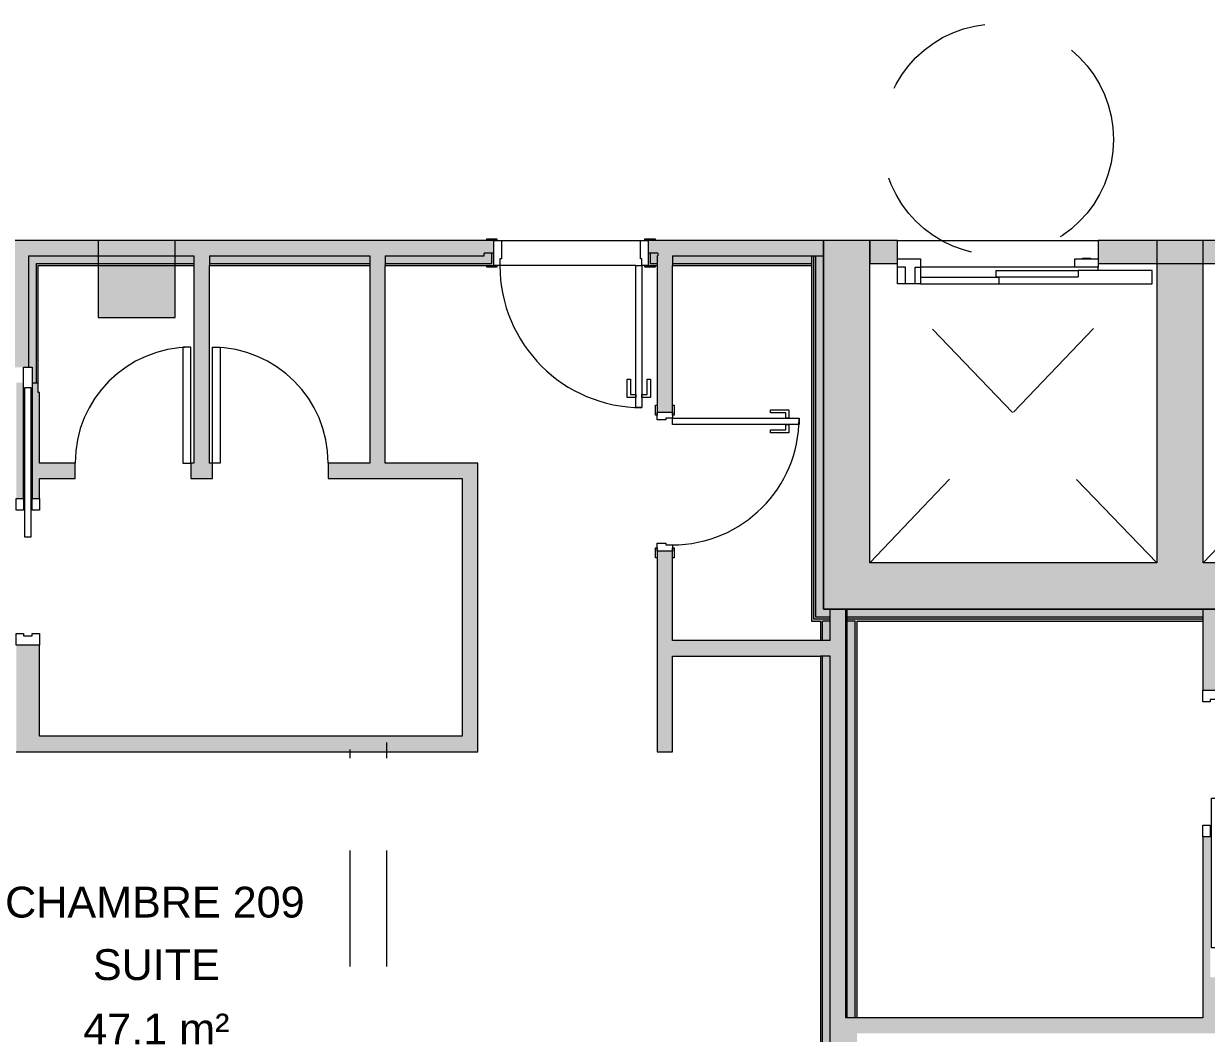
# Model space of a CAD drawing. Header units: metres. Extents: x -227.9 to -140, y 37.9 to 92.1.
# Drawn here: x -185.8 to -178.14, y 44.98 to 51.52 of the extents above; entities that cross this region are included whole.
import ezdxf

# ---------------------------------------------------------------- set-up
doc = ezdxf.new("R2010")
doc.units = ezdxf.units.M
doc.linetypes.add('JIS_02_0.7', pattern=[1.35, 0.75, -0.6])
for name, color, linetype, lineweight in [('A-AREA-IDEN', 7, 'Continuous', 9), ('A-DOOR', 7, 'Continuous', 5), ('A-FLOR', 7, 'Continuous', 5), ('A-WALL', 7, 'Continuous', 5), ('A-WALL-PATT', 7, 'Continuous', 13), ('I-WALL', 7, 'Continuous', 5), ('S-COLS', 7, 'Continuous', 5)]:
    doc.layers.add(name, color=color, linetype=linetype, lineweight=lineweight)
doc.layers.add('A-DETL', color=94, linetype='Continuous', lineweight=5, true_color=0x00a600)
doc.styles.add('Arial_1', font='arial.ttf', dxfattribs={"height": 0.2})

# ---------------------------------------------------------------- blocks, each defined once
blk = doc.blocks.new('LAG-C1030-PORTE-ASCENS-13PR_09 - LAG-C1030-PORTE-ASCENS-13PR_09-100-1043401-MUC-LAG-PRO-PLA-ARC-TZN-N02-AG02Ec-Cote')
at = {"layer": 'A-DOOR', "color": 9, "true_color": 0xc0c0c0}
for p, q in [((-0.745, -0.045), (-0.595, -0.045)), ((-0.745, -0.097), (-0.745, -0.045)), ((-0.595, -0.045), (-0.595, -0.205)), ((0.405, -0.097), (0.405, -0.045)), ((0.405, -0.045), (0.555, -0.045)), ((0.455, -0.04), (0.505, -0.04)), ((0.455, -0.045), (0.455, -0.04)), ((0.505, -0.04), (0.505, -0.045)), ((0.555, -0.045), (0.555, -0.097)), ((-0.692, -0.097), (-0.745, -0.097)), ((-0.692, -0.205), (-0.692, -0.097)), ((-0.63, -0.097), (-0.595, -0.097)), ((-0.63, -0.205), (-0.63, -0.097)), ((0.405, -0.097), (-0.595, -0.097)), ((-0.105, -0.12), (0.425, -0.12)), ((-0.105, -0.16), (-0.105, -0.12)), ((0.555, -0.097), (0.405, -0.097)), ((0.425, -0.12), (0.425, -0.16)), ((0.905, -0.12), (0.425, -0.12)), ((0.555, -0.12), (0.555, -0.097)), ((0.905, -0.205), (0.905, -0.12)), ((-0.595, -0.205), (-0.692, -0.205)), ((-0.085, -0.165), (-0.595, -0.165)), ((-0.595, -0.205), (-0.085, -0.205)), ((-0.105, -0.16), (0.425, -0.16)), ((-0.085, -0.205), (-0.085, -0.165)), ((-0.085, -0.205), (0.905, -0.205))]:
    blk.add_line(p, q, dxfattribs=at)
at = {"layer": 'A-DOOR', "color": 9, "lineweight": 9, "true_color": 0xc0c0c0}
for p, q in [((-0.745, -0.205), (-0.745, -0.097)), ((-0.692, -0.205), (-0.745, -0.205))]:
    blk.add_line(p, q, dxfattribs=at)
blk = doc.blocks.new('LAG-C1030-PORTE-COULISSANTE-COUL-13PR_06 - LAG-C1030-PORTE-COULISSANTE-COUL-13PR_06_04 F-80x210-15716893-MUC-LAG-PRO-PLA-ARC-TZN-N02-AG02Ec-Cote')
at = {"layer": 'A-DOOR', "lineweight": 9}
for p, q in [((-1.1, 0.02), (-0.13, 0.02)), ((-1.1, -0.02), (-1.1, 0.02)), ((-0.13, 0.02), (-0.13, -0.02)), ((-0.13, -0.02), (-1.1, -0.02))]:
    blk.add_line(p, q, dxfattribs=at)
at = {"layer": 'A-DOOR', "color": 9, "true_color": 0xc0c0c0}
for p, q in [((-0.38, 0.075), (-0.305, 0.075)), ((-0.38, 0.0275), (-0.38, 0.075)), ((-0.305, 0.0275), (-0.38, 0.0275)), ((-0.305, 0.075), (-0.305, 0.0275)), ((0.495, 0.075), (0.57, 0.075)), ((0.495, 0.0275), (0.495, 0.075)), ((0.51, 0.0275), (0.495, 0.0275)), ((0.51, -0.0275), (0.51, 0.0275)), ((0.57, 0.075), (0.57, -0.075)), ((-0.38, -0.0275), (-0.305, -0.0275)), ((-0.38, -0.075), (-0.38, -0.0275)), ((-0.305, -0.075), (-0.38, -0.075)), ((-0.305, -0.0275), (-0.305, -0.075)), ((0.495, -0.075), (0.495, -0.0275)), ((0.495, -0.0275), (0.51, -0.0275)), ((0.57, -0.075), (0.495, -0.075))]:
    blk.add_line(p, q, dxfattribs=at)
blk = doc.blocks.new('LAG-C1030-PORTE-PR VIDRE FOH-13PR_11 - LAG-C1030-PORTE-PR VIDRE FOH-13PR_11_01-F-75x210-15709688-MUC-LAG-PRO-PLA-ARC-TZN-N02-AG02Ec-Cote')
at = {"layer": 'A-DOOR', "lineweight": 9}
for p, q in [((0.375, 0.8), (0.3242, 0.8)), ((0.3242, 0.8), (0.3242, 0.05)), ((0.375, 0.05), (0.375, 0.8)), ((0.3242, 0.05), (0.375, 0.05))]:
    blk.add_line(p, q, dxfattribs=at)
at = {"layer": 'A-DOOR'}
blk.add_arc((0.375, 0.05), 0.75, 90, 180, dxfattribs=at)
blk = doc.blocks.new('LAG-C1030-PORTE-PR VIDRE FOH-13PR_11 - LAG-C1030-PORTE-PR VIDRE FOH-13PR_11_01-F-75x210-15709689-MUC-LAG-PRO-PLA-ARC-TZN-N02-AG02Ec-Cote')
at = {"layer": 'A-DOOR', "lineweight": 9}
for p, q in [((0.3242, -0.05), (0.375, -0.05)), ((0.3242, -0.8), (0.3242, -0.05)), ((0.375, -0.05), (0.375, -0.8)), ((0.375, -0.8), (0.3242, -0.8))]:
    blk.add_line(p, q, dxfattribs=at)
at = {"layer": 'A-DOOR'}
blk.add_arc((0.375, -0.05), 0.75, 180, 270, dxfattribs=at)
blk = doc.blocks.new('LAG-C1030-PORTE-BAT 1 VANT-13PR_01 - LAG-C1030-PORTE-BAT 1 VANT-13PR_01_10F-80X210 CHAMBRE INT-15711734-MUC-LAG-PRO-PLA-ARC-TZN-N02-AG02Ec-Cote')
at = {"layer": 'A-DOOR', "color": 9, "true_color": 0xc0c0c0}
for p, q in [((-0.5997, 0.05), (-0.5997, 0.06)), ((-0.5997, 0.06), (-0.5347, 0.06)), ((-0.5347, 0.05), (-0.5997, 0.05)), ((-0.5547, 0.05), (-0.5047, 0.05)), ((-0.5547, -0.05), (-0.5547, 0.05)), ((-0.5347, 0.06), (-0.5347, 0.05)), ((-0.5047, 0.05), (-0.5047, -0.0061)), ((0.2953, 0.05), (0.3453, 0.05)), ((0.2953, -0.0061), (0.2953, 0.05)), ((0.3253, 0.06), (0.3903, 0.06)), ((0.3253, 0.05), (0.3253, 0.06)), ((0.3903, 0.05), (0.3253, 0.05)), ((0.3453, 0.05), (0.3453, -0.05)), ((0.3903, 0.06), (0.3903, 0.05)), ((-0.5997, -0.06), (-0.5997, -0.05)), ((-0.5997, -0.05), (-0.5347, -0.05)), ((-0.5347, -0.06), (-0.5997, -0.06)), ((-0.5147, -0.05), (-0.5547, -0.05)), ((-0.5347, -0.05), (-0.5347, -0.06)), ((-0.5147, -0.0061), (-0.5147, -0.05)), ((-0.5047, -0.0061), (-0.5147, -0.0061)), ((0.3053, -0.0061), (0.2953, -0.0061)), ((0.3053, -0.05), (0.3053, -0.0061)), ((0.3453, -0.05), (0.3053, -0.05)), ((0.3253, -0.05), (0.3903, -0.05)), ((0.3253, -0.06), (0.3253, -0.05)), ((0.3903, -0.06), (0.3253, -0.06)), ((0.3903, -0.05), (0.3903, -0.06))]:
    blk.add_line(p, q, dxfattribs=at)
at = {"layer": 'A-DOOR'}
for p, q in [((0.2653, -0.05), (0.3053, -0.05)), ((0.2653, -0.87), (0.2653, -0.05)), ((0.3053, -0.05), (0.3053, -0.87)), ((0.2103, -0.685), (0.2303, -0.685)), ((0.2103, -0.805), (0.2103, -0.685)), ((0.2303, -0.685), (0.2303, -0.785)), ((0.3403, -0.685), (0.3603, -0.685)), ((0.3403, -0.785), (0.3403, -0.685)), ((0.3603, -0.685), (0.3603, -0.805)), ((0.2653, -0.805), (0.2103, -0.805)), ((0.2303, -0.785), (0.2653, -0.785)), ((0.2653, -0.785), (0.2653, -0.805)), ((0.3053, -0.785), (0.3403, -0.785)), ((0.3053, -0.805), (0.3053, -0.785)), ((0.3603, -0.805), (0.3053, -0.805)), ((0.3053, -0.87), (0.2653, -0.87))]:
    blk.add_line(p, q, dxfattribs=at)
blk.add_arc((0.3053, -0.05), 0.82, 180, 270, dxfattribs=at)
blk = doc.blocks.new('LAG-C1030-PORTE-BAT 1 VANT-13PR_01 - LAG-C1030-PORTE-BAT 1 VANT-13PR_01_04F-90X210 CHAMBRE-15711705-MUC-LAG-PRO-PLA-ARC-TZN-N02-AG02Ec-Cote')
at = {"layer": 'A-DOOR', "color": 9, "true_color": 0xc0c0c0}
for p, q in [((-0.6497, 0.0815), (-0.6497, 0.0915)), ((-0.6497, 0.0915), (-0.5847, 0.0915)), ((-0.5847, 0.0815), (-0.6497, 0.0815)), ((-0.6047, 0.0815), (-0.5547, 0.0815)), ((-0.6047, -0.0815), (-0.6047, 0.0815)), ((-0.5847, 0.0915), (-0.5847, 0.0815)), ((-0.5547, 0.0815), (-0.5547, -0.0376)), ((0.3453, 0.0815), (0.3953, 0.0815)), ((0.3453, -0.0376), (0.3453, 0.0815)), ((0.3753, 0.0915), (0.4403, 0.0915)), ((0.3753, 0.0815), (0.3753, 0.0915)), ((0.4403, 0.0815), (0.3753, 0.0815)), ((0.3953, 0.0815), (0.3953, -0.0815)), ((0.4403, 0.0915), (0.4403, 0.0815)), ((-0.5647, -0.0376), (-0.5647, -0.0815)), ((-0.5547, -0.0376), (-0.5647, -0.0376)), ((0.3553, -0.0376), (0.3453, -0.0376)), ((0.3553, -0.0815), (0.3553, -0.0376)), ((-0.6497, -0.0915), (-0.6497, -0.0815)), ((-0.6497, -0.0815), (-0.5847, -0.0815)), ((-0.5847, -0.0915), (-0.6497, -0.0915)), ((-0.5647, -0.0815), (-0.6047, -0.0815)), ((-0.5847, -0.0815), (-0.5847, -0.0915)), ((0.3953, -0.0815), (0.3553, -0.0815)), ((0.3753, -0.0815), (0.4403, -0.0815)), ((0.3753, -0.0915), (0.3753, -0.0815)), ((0.4403, -0.0915), (0.3753, -0.0915)), ((0.4403, -0.0815), (0.4403, -0.0915))]:
    blk.add_line(p, q, dxfattribs=at)
at = {"layer": 'A-DOOR'}
for p, q in [((0.3153, -0.0815), (0.3553, -0.0815)), ((0.3153, -1.0015), (0.3153, -0.0815)), ((0.3553, -0.0815), (0.3553, -1.0015)), ((0.2603, -0.8165), (0.2803, -0.8165)), ((0.2603, -0.9365), (0.2603, -0.8165)), ((0.2803, -0.8165), (0.2803, -0.9165)), ((0.3903, -0.8165), (0.4103, -0.8165)), ((0.3903, -0.9165), (0.3903, -0.8165)), ((0.4103, -0.8165), (0.4103, -0.9365)), ((0.2803, -0.9165), (0.3153, -0.9165)), ((0.3153, -0.9165), (0.3153, -0.9365)), ((0.3553, -0.9165), (0.3903, -0.9165)), ((0.3553, -0.9365), (0.3553, -0.9165)), ((0.3153, -0.9365), (0.2603, -0.9365)), ((0.4103, -0.9365), (0.3553, -0.9365)), ((0.3553, -1.0015), (0.3153, -1.0015))]:
    blk.add_line(p, q, dxfattribs=at)
blk.add_arc((0.3553, -0.0815), 0.92, 180, 270, dxfattribs=at)

msp = doc.modelspace()

# ---------------------------------------------------------------- hatches: boundary and pattern name
at = {"layer": 'A-WALL-PATT', "lineweight": 5, "true_color": 0xaaaaaa}
for points in [[(-180.3195, 47.7235), (-180.3195, 50.1135), (-180.6195, 50.1135), (-180.6195, 47.7235), (-180.3733, 47.7235)], [(-178.1595, 48.0235), (-178.1595, 50.1135), (-178.4595, 50.1135), (-178.4595, 48.0235)], [(-176.2995, 47.7235), (-176.2995, 48.0235), (-180.3195, 48.0235), (-180.3195, 47.7235), (-177.4953, 47.7235)]]:
    msp.add_hatch(color=253, dxfattribs=at).paths.add_polyline_path(points)
h = msp.add_hatch(color=253, dxfattribs=at)
h.paths.add_polyline_path([(-180.4746, 40.4697), (-180.4646, 40.4697), (-180.4646, 44.9755), (-180.4746, 44.9755), (-180.4746, 41.3524)])
h.paths.add_polyline_path([(-180.4746, 45.0755), (-180.4646, 45.0755), (-180.4646, 47.7235), (-180.4746, 47.7235), (-180.4746, 45.6389)])
at = {"layer": 'I-WALL', "true_color": 0xaaaaaa}
h = msp.add_hatch(color=253, dxfattribs=at)
h.paths.add_polyline_path([(-180.7845, 50.0135), (-180.6195, 50.0135), (-180.6195, 50.1135), (-181.7555, 50.1135), (-181.7555, 50.032), (-181.6925, 50.032), (-181.6925, 50.0135), (-181.5974, 50.0135)])
h.paths.add_polyline_path([(-183.5581, 50.0135), (-182.8185, 50.0135), (-182.8185, 50.032), (-182.7555, 50.032), (-182.7555, 50.1135), (-186.0567, 50.1135), (-186.0567, 50.0135), (-184.0736, 50.0135)])
h.paths.add_polyline_path([(-187.2974, 50.0135), (-187.0567, 50.0135), (-187.0567, 50.1135), (-188.1295, 50.1135), (-188.1295, 50.032), (-188.0665, 50.032), (-188.0665, 50.0135), (-187.3628, 50.0135)])
h.paths.add_polyline_path([(-189.1925, 50.0135), (-189.1925, 50.032), (-189.1295, 50.032), (-189.1295, 50.1135), (-191.023, 50.1135), (-191.023, 50.0135), (-189.3053, 50.0135)])
h.paths.add_polyline_path([(-192.2965, 50.0135), (-192.023, 50.0135), (-192.023, 50.1135), (-193.927, 50.1135), (-193.927, 50.032), (-193.864, 50.032), (-193.864, 50.0135), (-193.7413, 50.0135)])
h.paths.add_polyline_path([(-195.5792, 50.0135), (-194.99, 50.0135), (-194.99, 50.032), (-194.927, 50.032), (-194.927, 50.1135), (-195.5792, 50.1135), (-195.5792, 50.032)])
h = msp.add_hatch(color=253, dxfattribs=at)
h.paths.add_polyline_path([(-176.4795, 49.9635), (-176.2995, 49.9635), (-176.2995, 50.1135), (-176.4795, 50.1135), (-176.4795, 49.9935)])
h.paths.add_polyline_path([(-177.7795, 49.9635), (-177.7795, 50.1135), (-178.8395, 50.1135), (-178.8395, 49.9635)])
h.paths.add_polyline_path([(-180.1395, 49.9635), (-180.1395, 50.1135), (-180.3195, 50.1135), (-180.3195, 49.9635)])
h = msp.add_hatch(color=253, dxfattribs=at)
h.paths.add_polyline_path([(-180.6955, 49.9635), (-180.6955, 50.0135), (-181.5974, 50.0135), (-181.5974, 49.9635), (-180.7845, 49.9635)])
h.paths.add_polyline_path([(-183.5581, 49.9635), (-183.5581, 50.0135), (-184.5981, 50.0135), (-184.5981, 49.9635), (-184.0736, 49.9635)])
h.paths.add_polyline_path([(-181.7425, 49.9635), (-181.6974, 49.9635), (-181.6974, 50.032), (-181.7425, 50.032)])
h.paths.add_polyline_path([(-183.4581, 49.9635), (-182.7685, 49.9635), (-182.7685, 50.032), (-182.8185, 50.032), (-182.8185, 50.0135), (-183.4581, 50.0135)])
h.paths.add_polyline_path([(-184.6981, 49.9635), (-184.6981, 50.0135), (-185.7711, 50.0135), (-185.7711, 49.9635), (-185.7182, 49.9635)])
h.paths.add_polyline_path([(-186.0567, 49.9635), (-185.8711, 49.9635), (-185.8711, 50.0135), (-186.0567, 50.0135)])
h.paths.add_polyline_path([(-187.0567, 49.9635), (-187.0567, 50.0135), (-187.2974, 50.0135), (-187.2974, 49.9635)])
h.paths.add_polyline_path([(-187.3974, 49.9635), (-187.3974, 50.0135), (-188.0665, 50.0135), (-188.0665, 50.032), (-188.1165, 50.032), (-188.1165, 49.9635), (-187.4474, 49.9635)])
h.paths.add_polyline_path([(-189.1425, 49.9635), (-189.1425, 50.032), (-189.1553, 50.032), (-189.1553, 49.9635)])
h.paths.add_polyline_path([(-189.3053, 49.9635), (-189.3053, 50.0135), (-190.873, 50.0135), (-190.873, 49.9635), (-189.8297, 49.9635)])
h.paths.add_polyline_path([(-191.023, 49.9635), (-190.973, 49.9635), (-190.973, 50.0135), (-191.023, 50.0135)])
h.paths.add_polyline_path([(-192.073, 49.9635), (-192.023, 49.9635), (-192.023, 50.0135), (-192.073, 50.0135)])
h.paths.add_polyline_path([(-192.2965, 49.9635), (-192.173, 49.9635), (-192.173, 50.0135), (-193.7413, 50.0135), (-193.7413, 49.9635)])
h.paths.add_polyline_path([(-194.94, 49.9635), (-194.94, 50.032), (-194.99, 50.032), (-194.99, 50.0135), (-195.5792, 50.0135), (-195.5792, 49.9635)])
h.paths.add_polyline_path([(-193.914, 49.9635), (-193.8913, 49.9635), (-193.8913, 50.032), (-193.914, 50.032)])
h = msp.add_hatch(color=253, dxfattribs=at)
h.paths.add_polyline_path([(-180.7845, 49.9505), (-180.6955, 49.9505), (-180.6955, 49.9635), (-181.5974, 49.9635), (-181.5974, 49.9505)])
h.paths.add_polyline_path([(-181.7555, 49.9505), (-181.6974, 49.9505), (-181.6974, 49.9635), (-181.7425, 49.9635), (-181.7425, 50.032), (-181.7555, 50.032), (-181.7555, 49.9944)])
h.paths.add_polyline_path([(-184.0736, 49.9505), (-183.5581, 49.9505), (-183.5581, 49.9635), (-184.5981, 49.9635), (-184.5981, 49.9505)])
h.paths.add_polyline_path([(-183.4581, 49.9505), (-182.7555, 49.9505), (-182.7555, 50.032), (-182.7685, 50.032), (-182.7685, 49.9635), (-183.4581, 49.9635)])
h.paths.add_polyline_path([(-185.7211, 49.9505), (-184.6981, 49.9505), (-184.6981, 49.9635), (-185.7211, 49.9635)])
h.paths.add_polyline_path([(-185.8711, 49.9505), (-185.8711, 49.9635), (-186.0567, 49.9635), (-186.0567, 49.9505)])
h.paths.add_polyline_path([(-189.8297, 49.9505), (-189.3053, 49.9505), (-189.3053, 49.9635), (-190.823, 49.9635), (-190.823, 49.9505), (-190.652, 49.9505)])
h.paths.add_polyline_path([(-188.0845, 49.9505), (-187.4474, 49.9505), (-187.4474, 49.9635), (-188.1165, 49.9635), (-188.1165, 50.032), (-188.1295, 50.032), (-188.1295, 49.9505)])
h.paths.add_polyline_path([(-189.1553, 49.9505), (-189.1295, 49.9505), (-189.1295, 50.032), (-189.1425, 50.032), (-189.1425, 49.9635), (-189.1553, 49.9635)])
h.paths.add_polyline_path([(-187.2974, 49.9505), (-187.0567, 49.9505), (-187.0567, 49.9635), (-187.2974, 49.9635)])
h.paths.add_polyline_path([(-190.973, 49.9505), (-190.973, 49.9635), (-191.023, 49.9635), (-191.023, 49.9505)])
h.paths.add_polyline_path([(-193.927, 49.9505), (-193.8913, 49.9505), (-193.8913, 49.9635), (-193.914, 49.9635), (-193.914, 50.032), (-193.927, 50.032), (-193.927, 49.9944)])
h.paths.add_polyline_path([(-192.223, 49.9505), (-192.223, 49.9635), (-193.7413, 49.9635), (-193.7413, 49.9505), (-192.236, 49.9505)])
h.paths.add_polyline_path([(-192.073, 49.9505), (-192.023, 49.9505), (-192.023, 49.9635), (-192.073, 49.9635)])
h.paths.add_polyline_path([(-194.972, 49.9505), (-194.927, 49.9505), (-194.927, 50.032), (-194.94, 50.032), (-194.94, 49.9635), (-195.5792, 49.9635), (-195.5792, 49.9505)])
for points in [[(-185.8017, 49.2916), (-185.7711, 49.2916), (-185.7711, 50.0135), (-185.8711, 50.0135), (-185.8711, 49.2916)], [(-184.5981, 48.6714), (-184.5981, 50.0135), (-184.6981, 50.0135), (-184.6981, 48.6714)], [(-183.4581, 48.6714), (-183.4581, 50.0135), (-183.5581, 50.0135), (-183.5581, 48.6714)], [(-180.6825, 47.6475), (-180.6825, 50.0135), (-180.6955, 50.0135), (-180.6955, 47.6475)], [(-180.6825, 47.6605), (-180.6695, 47.6605), (-180.6695, 50.0135), (-180.6825, 50.0135), (-180.6825, 47.7822)], [(-180.6695, 47.6735), (-180.6195, 47.6735), (-180.6195, 50.0135), (-180.6695, 50.0135), (-180.6695, 47.7235)], [(-185.7211, 49.1916), (-185.7211, 49.9635), (-185.7711, 49.9635), (-185.7711, 49.2916), (-185.7467, 49.2916), (-185.7467, 49.1916)], [(-185.7211, 49.1916), (-185.7081, 49.1916), (-185.7081, 49.9505), (-185.7211, 49.9505), (-185.7211, 49.2916)], [(-182.9592, 46.9007), (-182.8592, 46.9007), (-182.8592, 48.6714), (-182.9592, 48.6714), (-182.9592, 47.7822)], [(-180.5746, 40.4697), (-180.4746, 40.4697), (-180.4746, 47.7235), (-180.5746, 47.7235), (-180.5746, 41.3524)], [(-180.6246, 47.4208), (-180.5746, 47.4208), (-180.5746, 47.5208), (-181.5974, 47.5208), (-181.5974, 47.4208), (-180.6376, 47.4208)], [(-182.8592, 46.8007), (-182.8592, 46.9007), (-185.6992, 46.9007), (-185.6992, 46.8007)], [(-179.1399, 44.9755), (-178.1605, 44.9755), (-178.1605, 45.0755), (-180.4746, 45.0755), (-180.4746, 44.9755), (-180.4016, 44.9755)]]:
    msp.add_hatch(color=253, dxfattribs=at).paths.add_polyline_path(points)
h = msp.add_hatch(color=253, dxfattribs=at)
h.paths.add_polyline_path([(-181.5974, 46.8007), (-181.5974, 48.1012), (-181.6974, 48.1012), (-181.6974, 46.8007), (-181.6474, 46.8007)])
h.paths.add_polyline_path([(-181.6413, 49.0012), (-181.5974, 49.0012), (-181.5974, 50.0135), (-181.6974, 50.0135), (-181.6974, 49.0012), (-181.6474, 49.0012)])
h = msp.add_hatch(color=253, dxfattribs=at)
h.paths.add_polyline_path([(-185.7182, 46.8007), (-185.6992, 46.8007), (-185.6992, 47.4916), (-185.8492, 47.4916), (-185.8492, 46.8007)])
h.paths.add_polyline_path([(-185.7182, 48.4416), (-185.6992, 48.4416), (-185.6992, 49.1286), (-185.7081, 49.1286), (-185.7081, 49.1916), (-185.7467, 49.1916), (-185.7467, 48.4416)])
h.paths.add_polyline_path([(-185.8017, 48.4416), (-185.8017, 49.1916), (-185.8492, 49.1916), (-185.8492, 48.4416)])
h = msp.add_hatch(color=253, dxfattribs=at)
h.paths.add_polyline_path([(-185.4685, 48.5714), (-185.4685, 48.6714), (-185.6992, 48.6714), (-185.6992, 48.5714)])
h.paths.add_polyline_path([(-183.8285, 48.5714), (-182.9592, 48.5714), (-182.9592, 48.6714), (-183.8285, 48.6714)])
h.paths.add_polyline_path([(-184.7185, 48.5714), (-184.5785, 48.5714), (-184.5785, 48.6714), (-184.7185, 48.6714)])
h = msp.add_hatch(color=253, dxfattribs=at)
h.paths.add_polyline_path([(-176.6903, 47.6605), (-176.6903, 47.6735), (-178.0105, 47.6735), (-178.0105, 47.6605), (-177.4953, 47.6605)])
h.paths.add_polyline_path([(-176.5903, 47.6605), (-175.9365, 47.6605), (-175.9365, 47.6735), (-176.5903, 47.6735)])
h.paths.add_polyline_path([(-180.6695, 47.6605), (-180.5746, 47.6605), (-180.5746, 47.6735), (-180.6695, 47.6735)])
h.paths.add_polyline_path([(-179.1399, 47.6605), (-178.1605, 47.6605), (-178.1605, 47.6735), (-180.4646, 47.6735), (-180.4646, 47.6605), (-179.9622, 47.6605)])
h = msp.add_hatch(color=253, dxfattribs=at)
h.paths.add_polyline_path([(-175.9495, 47.6735), (-175.9495, 47.7235), (-176.5903, 47.7235), (-176.5903, 47.6735)])
h.paths.add_polyline_path([(-178.1605, 47.6735), (-178.1605, 47.7235), (-180.4646, 47.7235), (-180.4646, 47.6735), (-179.1399, 47.6735)])
h.paths.add_polyline_path([(-178.0105, 47.6735), (-176.6903, 47.6735), (-176.6903, 47.7235), (-178.0105, 47.7235)])
h.paths.add_polyline_path([(-180.6195, 47.6735), (-180.5746, 47.6735), (-180.5746, 47.7235), (-180.6195, 47.7235)])
h = msp.add_hatch(color=253, dxfattribs=at)
h.paths.add_polyline_path([(-178.0105, 44.9755), (-178.0105, 46.2489), (-178.058, 46.2489), (-178.058, 45.3389), (-178.113, 45.3389), (-178.113, 46.2489), (-178.1605, 46.2489), (-178.1605, 44.9755)])
h.paths.add_polyline_path([(-178.0105, 47.1989), (-178.0105, 47.7235), (-178.1605, 47.7235), (-178.1605, 47.1989), (-178.058, 47.1989)])
h = msp.add_hatch(color=253, dxfattribs=at)
h.paths.add_polyline_path([(-176.6903, 47.6475), (-176.6903, 47.6605), (-178.0105, 47.6605), (-178.0105, 47.6475), (-177.4953, 47.6475)])
h.paths.add_polyline_path([(-176.5903, 47.6475), (-175.9235, 47.6475), (-175.9235, 47.6605), (-176.5903, 47.6605)])
h.paths.add_polyline_path([(-178.1605, 47.6475), (-178.1605, 47.6605), (-180.4646, 47.6605), (-180.4646, 47.6475), (-179.1399, 47.6475)])
h.paths.add_polyline_path([(-180.5746, 47.6475), (-180.5746, 47.6605), (-180.6825, 47.6605), (-180.6825, 47.6475), (-180.6195, 47.6475)])
h = msp.add_hatch(color=253, dxfattribs=at)
h.paths.add_polyline_path([(-180.6246, 40.4697), (-180.6246, 42.4146), (-180.6376, 42.4146), (-180.6376, 40.4697)])
h.paths.add_polyline_path([(-180.6376, 42.5646), (-180.6246, 42.5646), (-180.6246, 47.4208), (-180.6376, 47.4208), (-180.6376, 43.4957)])
h.paths.add_polyline_path([(-180.6376, 47.5208), (-180.6246, 47.5208), (-180.6246, 47.6475), (-180.6376, 47.6475)])
h = msp.add_hatch(color=253, dxfattribs=at)
h.paths.add_polyline_path([(-180.5746, 40.4697), (-180.5746, 42.4146), (-180.6246, 42.4146), (-180.6246, 40.4697)])
h.paths.add_polyline_path([(-180.5746, 42.5646), (-180.5746, 47.4208), (-180.6246, 47.4208), (-180.6246, 42.5646)])
h.paths.add_polyline_path([(-180.5746, 47.5208), (-180.5746, 47.6475), (-180.6246, 47.6475), (-180.6246, 47.5208)])
h = msp.add_hatch(color=253, dxfattribs=at)
h.paths.add_polyline_path([(-180.4146, 40.4697), (-180.4146, 44.9755), (-180.4646, 44.9755), (-180.4646, 40.4697)])
h.paths.add_polyline_path([(-180.4146, 45.0755), (-180.4146, 47.6475), (-180.4646, 47.6475), (-180.4646, 45.0755)])
h = msp.add_hatch(color=253, dxfattribs=at)
h.paths.add_polyline_path([(-180.4016, 40.4697), (-180.4016, 44.9755), (-180.4146, 44.9755), (-180.4146, 40.4697)])
h.paths.add_polyline_path([(-180.4146, 45.0755), (-180.4016, 45.0755), (-180.4016, 47.6475), (-180.4146, 47.6475), (-180.4146, 45.6389)])
at = {"layer": 'S-COLS', "true_color": 0x808080}
msp.add_hatch(color=8, dxfattribs=at).paths.add_polyline_path([(-185.3191, 49.6135), (-184.8191, 49.6135), (-184.8191, 50.1135), (-185.3191, 50.1135), (-185.3191, 49.9254)])

# ---------------------------------------------------------------- linework, layer by layer
at = {"layer": 'A-DETL', "color": 7, "linetype": 'JIS_02_0.7'}
for p, q in [((-180.3195, 48.0235), (-178.4595, 49.973)), ((-178.4595, 48.0235), (-180.3195, 49.9635)), ((-178.1595, 48.0235), (-176.3085, 49.9635)), ((-176.2995, 48.0235), (-178.1595, 49.9635))]:
    msp.add_line(p, q, dxfattribs=at)
at = {"layer": 'A-DETL', "color": 8, "linetype": 'JIS_02_0.7', "true_color": 0x808080}
for p, q in [((-183.4492, 42.7096), (-183.4492, 46.8601)), ((-183.6859, 42.7096), (-183.6859, 46.8151))]:
    msp.add_line(p, q, dxfattribs=at)
at = {"layer": 'A-DETL', "color": 7, "linetype": 'JIS_02_0.7'}
msp.add_circle((-179.4895, 50.7685), 0.75, dxfattribs=at)
at = {"layer": 'A-FLOR'}
for p, q in [((-182.7055, 50.1135), (-181.8055, 50.1135)), ((-180.1395, 50.1135), (-178.8395, 50.1135)), ((-181.8355, 49.9505), (-182.7155, 49.9505)), ((-185.7942, 49.1286), (-185.8017, 49.1286)), ((-185.7467, 49.1286), (-185.7542, 49.1286))]:
    msp.add_line(p, q, dxfattribs=at)
at = {"layer": 'A-WALL', "lineweight": 15}
for p, q in [((-180.3195, 50.1135), (-180.6195, 50.1135)), ((-180.6195, 50.1135), (-180.6195, 47.7235)), ((-180.3195, 48.0235), (-180.3195, 50.1135)), ((-178.1595, 50.1135), (-178.4595, 50.1135)), ((-178.4595, 50.1135), (-178.4595, 48.0235)), ((-178.1595, 48.0235), (-178.1595, 50.1135)), ((-178.4595, 48.0235), (-180.3195, 48.0235)), ((-176.2995, 48.0235), (-178.1595, 48.0235)), ((-180.6195, 47.7235), (-180.3195, 47.7235)), ((-180.3195, 47.7235), (-176.2995, 47.7235))]:
    msp.add_line(p, q, dxfattribs=at)
at = {"layer": 'A-WALL'}
for p, q in [((-185.7711, 50.0135), (-184.6981, 50.0135)), ((-185.7711, 50.0135), (-185.7711, 49.2916)), ((-184.6981, 50.0135), (-184.6981, 49.9505)), ((-184.5981, 50.0135), (-183.5581, 50.0135)), ((-184.5981, 50.0135), (-184.5981, 49.9505)), ((-183.5581, 50.0135), (-183.5581, 49.9505)), ((-183.4581, 50.0135), (-182.8185, 50.0135)), ((-183.4581, 50.0135), (-183.4581, 49.9505)), ((-182.7555, 50.032), (-182.8185, 50.032)), ((-182.8185, 50.0135), (-182.8185, 50.032)), ((-182.7685, 49.9635), (-182.7685, 50.032)), ((-181.6925, 50.032), (-181.7555, 50.032)), ((-181.7425, 50.032), (-181.7425, 49.9635)), ((-181.6974, 50.0135), (-181.6974, 49.9505)), ((-181.6925, 50.032), (-181.6925, 50.0135)), ((-181.5974, 50.0135), (-180.6195, 50.0135)), ((-181.5974, 50.0135), (-181.5974, 49.9505)), ((-180.6955, 50.0135), (-180.6955, 49.9505)), ((-180.6825, 47.6605), (-180.6825, 50.0135)), ((-180.6695, 47.6735), (-180.6695, 50.0135)), ((-185.7211, 49.9635), (-184.6981, 49.9635)), ((-185.7211, 49.9635), (-185.7211, 49.1916)), ((-184.5981, 49.9635), (-183.5581, 49.9635)), ((-183.4581, 49.9635), (-182.7685, 49.9635)), ((-181.7425, 49.9635), (-181.6974, 49.9635)), ((-181.5974, 49.9635), (-180.6955, 49.9635)), ((-185.7467, 49.1916), (-185.7081, 49.1916)), ((-180.5746, 47.6735), (-180.6695, 47.6735)), ((-180.5746, 47.5208), (-180.5746, 47.7235)), ((-180.4746, 45.0755), (-180.4746, 47.7235)), ((-180.4646, 45.0755), (-180.4646, 47.7235)), ((-178.1605, 47.6735), (-180.4646, 47.6735)), ((-178.1605, 47.7235), (-178.1605, 47.6475)), ((-180.5746, 47.6605), (-180.6825, 47.6605)), ((-180.6825, 47.6475), (-180.6376, 47.6475)), ((-180.6246, 47.5208), (-180.6246, 47.6475)), ((-180.5746, 47.6475), (-180.6246, 47.6475)), ((-178.1605, 47.6605), (-180.4646, 47.6605)), ((-180.4146, 47.6475), (-180.4646, 47.6475)), ((-180.4146, 45.0755), (-180.4146, 47.6475)), ((-180.5746, 47.5208), (-180.6376, 47.5208)), ((-180.5746, 47.4208), (-180.6376, 47.4208)), ((-180.6246, 42.5646), (-180.6246, 47.4208)), ((-180.5746, 42.5646), (-180.5746, 47.4208)), ((-180.4016, 45.0755), (-180.4746, 45.0755))]:
    msp.add_line(p, q, dxfattribs=at)
at = {"layer": 'I-WALL', "lineweight": 13}
for p, q in [((-182.8005, 50.1135), (-186.0567, 50.1135)), ((-180.6195, 50.1135), (-181.7105, 50.1135)), ((-180.6195, 47.7235), (-180.6195, 50.1135)), ((-180.1395, 50.1135), (-180.3195, 50.1135)), ((-180.3195, 50.1135), (-180.3195, 49.9635)), ((-180.1395, 49.9935), (-180.1395, 50.1135)), ((-177.7795, 50.1135), (-178.8395, 50.1135)), ((-178.8395, 50.1135), (-178.8395, 49.9935)), ((-185.7081, 49.9505), (-184.6981, 49.9505)), ((-185.7081, 49.1286), (-185.7081, 49.9505)), ((-184.6981, 49.9505), (-184.6981, 48.6714)), ((-184.5981, 49.9505), (-183.5581, 49.9505)), ((-184.5981, 48.6714), (-184.5981, 49.9505)), ((-183.5581, 49.9505), (-183.5581, 48.6714)), ((-183.4581, 49.9505), (-182.8005, 49.9505)), ((-183.4581, 48.6714), (-183.4581, 49.9505)), ((-181.7105, 49.9505), (-181.6974, 49.9505)), ((-181.6974, 49.9505), (-181.6974, 49.0462)), ((-181.5974, 49.9505), (-180.6955, 49.9505)), ((-181.5974, 49.0462), (-181.5974, 49.9505)), ((-180.6955, 49.9505), (-180.6955, 47.6475)), ((-180.3195, 49.9635), (-180.1395, 49.9635)), ((-178.8395, 49.9635), (-177.7795, 49.9635)), ((-185.8017, 49.2916), (-185.7467, 49.2916)), ((-185.8017, 48.4416), (-185.8017, 49.2916)), ((-185.7467, 49.2916), (-185.7467, 48.4416)), ((-185.6992, 49.1286), (-185.7081, 49.1286)), ((-185.6992, 48.6714), (-185.6992, 49.1286)), ((-185.4685, 48.6714), (-185.6992, 48.6714)), ((-185.4685, 48.5714), (-185.4685, 48.6714)), ((-184.6981, 48.6714), (-184.7185, 48.6714)), ((-184.7185, 48.6714), (-184.7185, 48.5714)), ((-184.5785, 48.6714), (-184.5981, 48.6714)), ((-184.5785, 48.5714), (-184.5785, 48.6714)), ((-183.5581, 48.6714), (-183.8285, 48.6714)), ((-183.8285, 48.6714), (-183.8285, 48.5714)), ((-182.8592, 48.6714), (-183.4581, 48.6714)), ((-182.8592, 46.8007), (-182.8592, 48.6714)), ((-185.6992, 48.5714), (-185.4685, 48.5714)), ((-185.6992, 48.4416), (-185.6992, 48.5714)), ((-184.7185, 48.5714), (-184.5785, 48.5714)), ((-183.8285, 48.5714), (-182.9592, 48.5714)), ((-182.9592, 48.5714), (-182.9592, 46.9007)), ((-181.6974, 48.0562), (-181.6974, 46.8007)), ((-181.5974, 47.5208), (-181.5974, 48.0562)), ((-175.9995, 47.7235), (-180.6195, 47.7235)), ((-180.6955, 47.6475), (-180.6825, 47.6475)), ((-180.6376, 47.6475), (-180.6376, 47.5208)), ((-180.4016, 45.0755), (-180.4016, 47.6475)), ((-180.4016, 47.6475), (-178.1605, 47.6475)), ((-178.1605, 47.6475), (-178.1605, 47.1989)), ((-180.6376, 47.5208), (-181.5974, 47.5208)), ((-185.6992, 46.9007), (-185.6992, 47.4916)), ((-181.5974, 46.8007), (-181.5974, 47.4208)), ((-181.5974, 47.4208), (-180.6376, 47.4208)), ((-180.6376, 47.4208), (-180.6376, 42.5646)), ((-182.9592, 46.9007), (-185.6992, 46.9007)), ((-185.8492, 46.8007), (-182.8592, 46.8007)), ((-181.6974, 46.8007), (-181.5974, 46.8007)), ((-178.1605, 46.2489), (-178.1605, 45.0755)), ((-178.1605, 45.0755), (-180.4016, 45.0755))]:
    msp.add_line(p, q, dxfattribs=at)
at = {"layer": 'I-WALL'}
msp.add_line((-181.6974, 50.0135), (-181.6925, 50.0135), dxfattribs=at)
at = {"layer": 'S-COLS', "lineweight": 9}
for p, q in [((-184.8191, 50.1135), (-185.3191, 50.1135)), ((-185.3191, 50.1135), (-185.3191, 49.6135)), ((-184.8191, 49.6135), (-184.8191, 50.1135)), ((-185.3191, 49.6135), (-184.8191, 49.6135))]:
    msp.add_line(p, q, dxfattribs=at)

# ---------------------------------------------------------------- block references
at = {"layer": 'A-DOOR'}
for name, p in [('LAG-C1030-PORTE-BAT 1 VANT-13PR_01 - LAG-C1030-PORTE-BAT 1 VANT-13PR_01_04F-90X210 CHAMBRE-15711705-MUC-LAG-PRO-PLA-ARC-TZN-N02-AG02Ec-Cote', (-182.1508, 50.032)), ('LAG-C1030-PORTE-PR VIDRE FOH-13PR_11 - LAG-C1030-PORTE-PR VIDRE FOH-13PR_11_01-F-75x210-15709688-MUC-LAG-PRO-PLA-ARC-TZN-N02-AG02Ec-Cote', (-185.0935, 48.6214))]:
    msp.add_blockref(name, p, dxfattribs=at)
at = {"layer": 'A-DOOR', "color": 9, "true_color": 0xc0c0c0}
msp.add_blockref('LAG-C1030-PORTE-ASCENS-13PR_09 - LAG-C1030-PORTE-ASCENS-13PR_09-100-1043401-MUC-LAG-PRO-PLA-ARC-TZN-N02-AG02Ec-Cote', (-179.3945, 50.0385), dxfattribs=at)
at = {"layer": 'A-DOOR'}
for name, p, rotation in [('LAG-C1030-PORTE-PR VIDRE FOH-13PR_11 - LAG-C1030-PORTE-PR VIDRE FOH-13PR_11_01-F-75x210-15709689-MUC-LAG-PRO-PLA-ARC-TZN-N02-AG02Ec-Cote', (-184.2035, 48.6214), 180), ('LAG-C1030-PORTE-COULISSANTE-COUL-13PR_06 - LAG-C1030-PORTE-COULISSANTE-COUL-13PR_06_04 F-80x210-15716893-MUC-LAG-PRO-PLA-ARC-TZN-N02-AG02Ec-Cote', (-185.7742, 48.0616), 270), ('LAG-C1030-PORTE-BAT 1 VANT-13PR_01 - LAG-C1030-PORTE-BAT 1 VANT-13PR_01_10F-80X210 CHAMBRE INT-15711734-MUC-LAG-PRO-PLA-ARC-TZN-N02-AG02Ec-Cote', (-181.6474, 48.6558), 90), ('LAG-C1030-PORTE-COULISSANTE-COUL-13PR_06 - LAG-C1030-PORTE-COULISSANTE-COUL-13PR_06_04 F-80x210-15716893-MUC-LAG-PRO-PLA-ARC-TZN-N02-AG02Ec-Cote', (-178.0855, 46.6289), 90)]:
    msp.add_blockref(name, p, dxfattribs=dict(at, rotation=rotation))

# ---------------------------------------------------------------- texts
at = {"layer": 'A-AREA-IDEN', "color": 164, "true_color": 0x0029a5, "char_height": 0.2, "attachment_point": 1, "style": 'Arial_1'}
for s, insert, width in [('CHAMBRE 209', (-185.9218, 45.9259), 2.397046), ('SUITE', (-185.3528, 45.5209), 1.018143), ('47.1 m²', (-185.4153, 45.1037), 1.170464)]:
    msp.add_mtext(s, dxfattribs=dict(at, insert=insert, width=width))

doc.saveas('drawing.dxf')
